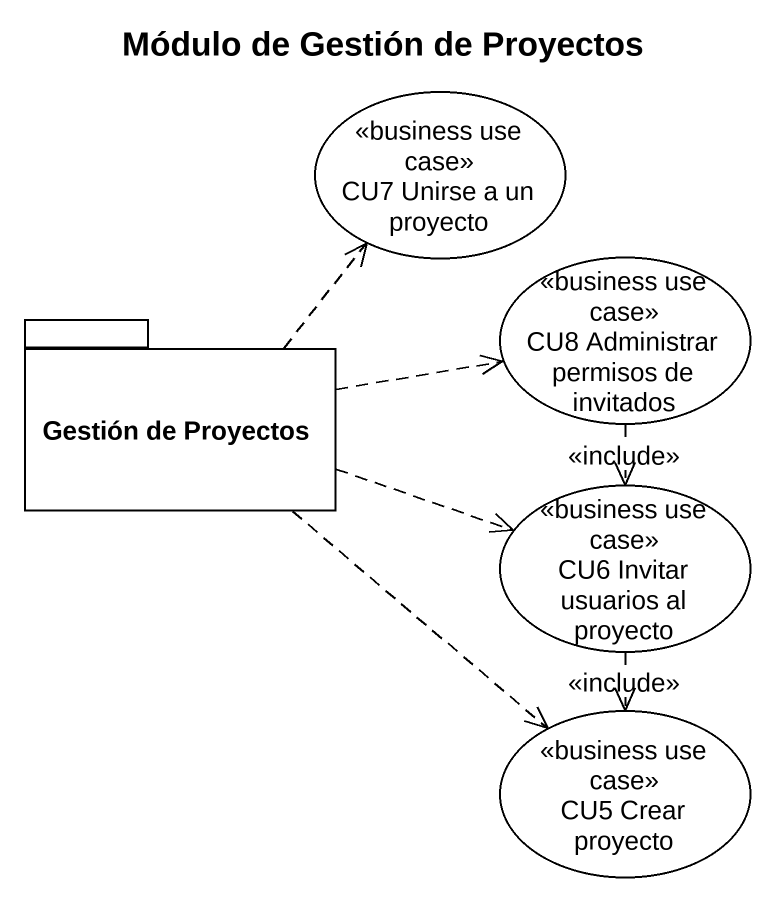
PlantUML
@startuml
title Módulo de Gestión de Proyectos
usecase "CU7 Unirse a un proyecto" as CU7_Unirse_a_un_proyecto <<business use case>>
package "Gestión de Proyectos" as Gestión_de_Proyectos {
}
usecase "CU8 Administrar permisos de invitados" as CU8_Administrar_permisos_de <<business use case>>
usecase "CU6 Invitar usuarios al proyecto" as CU6_Invitar_usuarios_al <<business use case>>
usecase "CU5 Crear proyecto" as CU5_Crear_proyecto <<business use case>>
Gestión_de_Proyectos .up.> CU7_Unirse_a_un_proyecto
Gestión_de_Proyectos .right.> CU8_Administrar_permisos_de
Gestión_de_Proyectos .right.> CU6_Invitar_usuarios_al
Gestión_de_Proyectos ..> CU5_Crear_proyecto
CU8_Administrar_permisos_de ..> CU6_Invitar_usuarios_al : <<include>>
CU6_Invitar_usuarios_al ..> CU5_Crear_proyecto : <<include>>
@enduml
